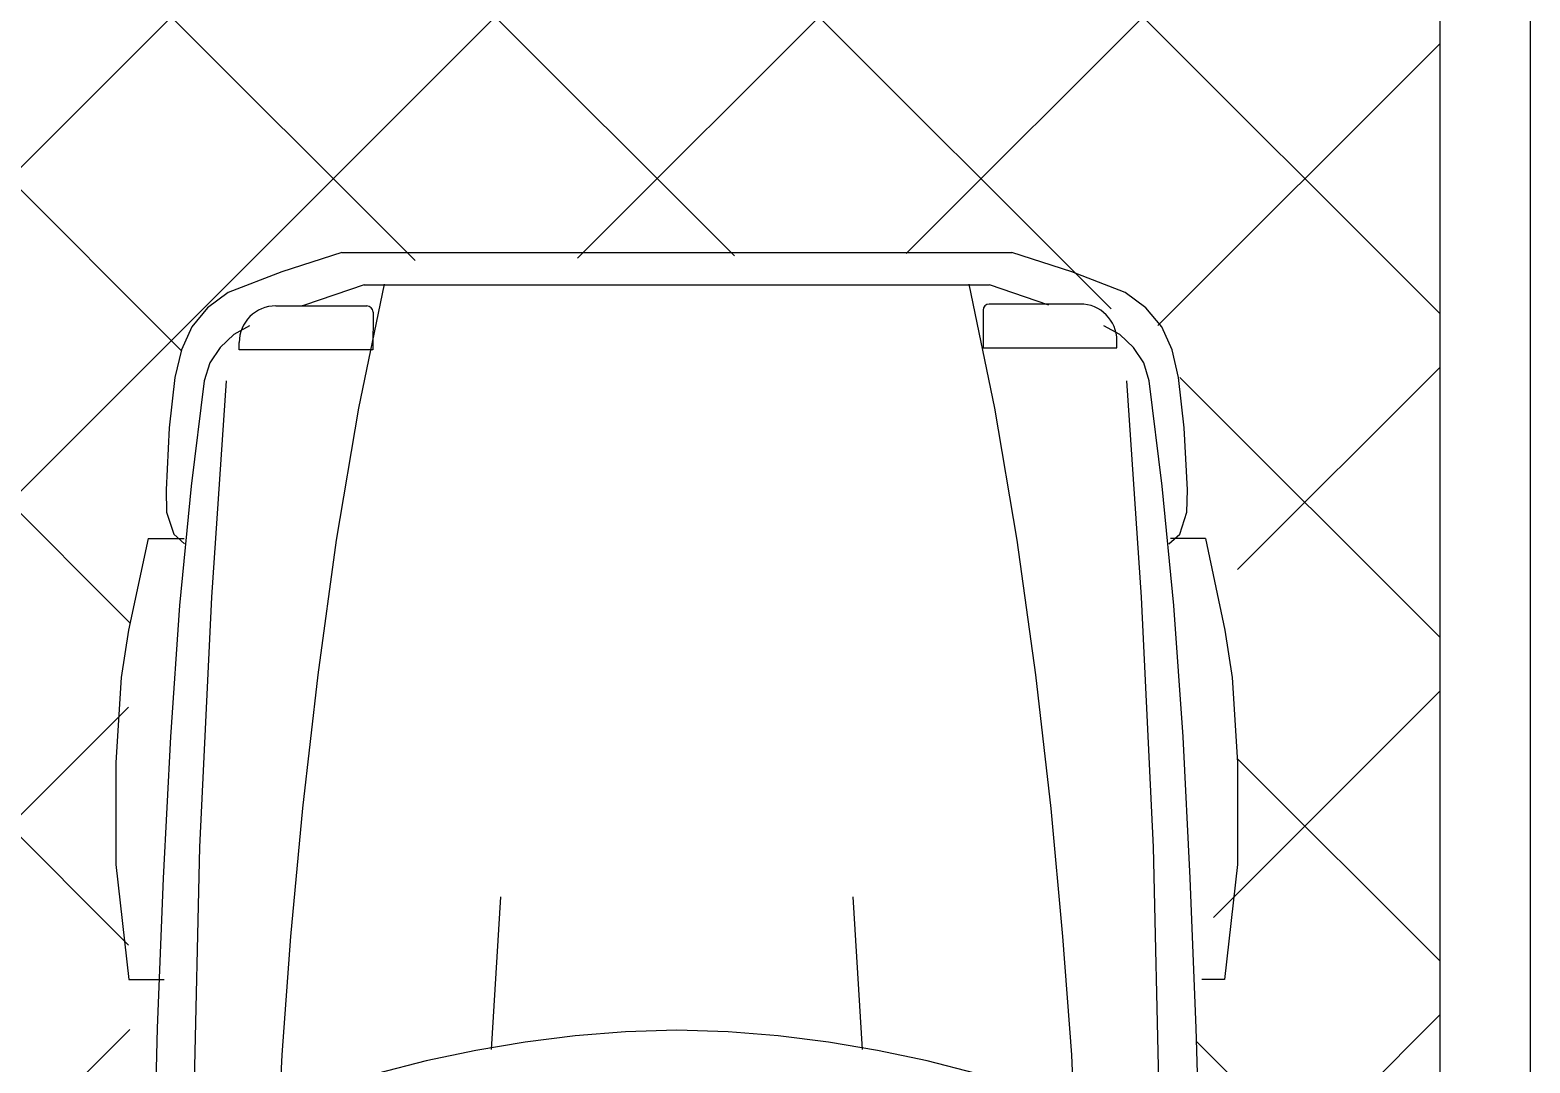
# Model space of a CAD drawing. Header units: millimetres. Extents: x 2993 to 6523, y 1057 to 2221.
# Drawn here: x 3020.012 to 3025.003, y 1134.685 to 1138.124 of the extents above; entities that cross this region are included whole.
import ezdxf

# ---------------------------------------------------------------- set-up
doc = ezdxf.new("R2010")
doc.units = ezdxf.units.MM
doc.layers.add('AR-MOB', color=252, linetype='Continuous')

# ---------------------------------------------------------------- blocks, each defined once
blk = doc.blocks.new('Blazer 1')
at = {"color": 8}
for p, q in [((116.65, 229.12), (97.5, 226.92)), ((133.63, 229.14), (116.65, 229.12)), ((147.79, 228.24), (133.63, 229.14)), ((155.68, 227.07), (147.79, 228.24)), ((170.94, 223.82), (155.68, 227.07)), ((89.43, 222.19), (63.38, 222.79)), ((114.39, 221.22), (89.43, 222.19)), ((137.9, 220.06), (114.39, 221.22)), ((159.78, 218.55), (137.9, 220.06)), ((175.3, 220.74), (171.67, 219.56)), ((179.02, 220.84), (175.3, 220.74)), ((175.3, 220.74), (175.3, 220.74)), ((189.37, 220.31), (179.02, 220.84)), ((197.72, 219.41), (189.37, 220.31)), ((179.66, 216.66), (159.78, 218.55)), ((171.67, 219.56), (170.04, 217.74)), ((202.35, 218.32), (197.72, 219.41)), ((206.16, 216.6), (202.35, 218.32)), ((58.76, 216.43), (119.57, 215.14)), ((119.57, 215.14), (161.15, 213.19)), ((197.18, 214.51), (179.66, 216.66)), ((209.34, 213.98), (206.16, 216.6)), ((161.15, 213.19), (197.18, 210.78)), ((197.18, 214.51), (197.18, 214.51)), ((200.18, 213.6), (197.18, 214.51)), ((202.72, 211.88), (200.18, 213.6)), ((211.89, 210.53), (209.34, 213.98)), ((204.9, 209.61), (202.72, 211.88)), ((215.35, 201.64), (211.89, 210.53)), ((206.36, 206.98), (204.9, 209.61)), ((206.36, 206.98), (206.36, 206.98)), ((85.01, 201.49), (67.85, 202.28)), ((104.71, 200.06), (85.01, 201.49)), ((126.04, 198.09), (104.71, 200.06)), ((218.54, 191.66), (215.35, 201.64)), ((148.28, 195.57), (126.04, 198.09)), ((209.81, 197.82), (209.67, 198.21)), ((213.18, 187.93), (209.81, 197.82)), ((170.7, 192.51), (148.28, 195.57)), ((192.67, 188.81), (170.7, 192.51)), ((213.28, 184.57), (192.67, 188.81)), ((84.04, 177.43), (81.94, 185.6)), ((213.28, 184.57), (213.28, 184.57)), ((85.77, 169.17), (84.04, 177.43)), ((87.14, 161.01), (85.77, 169.17)), ((111.37, 165.12), (85.96, 166.63)), ((88.24, 152.66), (87.14, 161.01)), ((88.89, 144.31), (88.24, 152.66)), ((89.17, 135.78), (88.89, 144.31)), ((88.91, 127.24), (89.17, 135.78)), ((88.28, 118.89), (88.91, 127.24)), ((87.2, 110.54), (88.28, 118.89)), ((85.85, 102.37), (87.2, 110.54)), ((111.44, 106.49), (86.03, 104.91)), ((84.13, 94.11), (85.85, 102.37)), ((82.06, 85.94), (84.13, 94.11)), ((192.79, 82.98), (213.39, 87.27)), ((170.83, 79.23), (192.79, 82.98)), ((209.96, 74.02), (213.31, 83.91)), ((215.5, 70.21), (218.67, 80.2)), ((148.42, 76.12), (170.83, 79.23)), ((126.18, 73.55), (148.42, 76.12)), ((104.85, 71.53), (126.18, 73.55)), ((68.01, 69.22), (85.16, 70.06)), ((85.16, 70.06), (104.85, 71.53)), ((212.06, 61.31), (215.5, 70.21)), ((205.07, 62.21), (206.52, 64.84)), ((161.33, 58.53), (197.36, 61.02)), ((200.36, 58.21), (202.9, 59.94)), ((202.9, 59.94), (205.07, 62.21)), ((209.52, 57.86), (212.06, 61.31)), ((119.76, 56.48), (161.33, 58.53)), ((197.36, 57.3), (200.36, 58.21)), ((206.35, 55.22), (209.52, 57.86)), ((58.95, 55.05), (119.76, 56.48)), ((159.97, 53.17), (179.85, 55.1)), ((179.85, 55.1), (197.36, 57.3)), ((202.54, 53.49), (206.35, 55.22)), ((138.1, 51.6), (159.97, 53.17)), ((170.23, 54), (171.86, 52.19)), ((197.91, 52.4), (202.54, 53.49)), ((89.63, 49.37), (114.59, 50.4)), ((114.59, 50.4), (138.1, 51.6)), ((171.86, 52.19), (175.49, 51.01)), ((175.49, 51.01), (179.22, 50.92)), ((179.22, 50.92), (189.56, 51.48)), ((189.56, 51.48), (197.91, 52.4)), ((64.13, 48.61), (89.63, 49.37)), ((171.14, 47.92), (155.9, 44.64)), ((116.87, 42.5), (97.72, 44.66)), ((133.84, 42.52), (116.87, 42.5)), ((148, 43.45), (133.84, 42.52)), ((155.9, 44.64), (148, 43.45))]:
    blk.add_line(p, q, dxfattribs=at)
at = {"color": 8, "linetype": 'Continuous'}
for p, q in [((97.5, 226.92), (97.51, 221.06)), ((170.94, 223.82), (170.94, 217.81)), ((202.35, 208.68), (203.56, 208.69)), ((202.38, 186.44), (202.35, 208.68)), ((209.66, 202.6), (209.68, 187.46)), ((218.54, 191.66), (218.67, 80.2)), ((213.18, 187.93), (213.31, 83.91)), ((208.67, 186.44), (202.38, 186.44)), ((209.09, 84.93), (202.8, 84.93)), ((202.8, 84.93), (202.83, 62.68)), ((210.12, 68.78), (210.11, 83.92)), ((202.83, 62.68), (204.04, 62.68)), ((171.14, 47.92), (171.13, 53.71)), ((97.72, 44.66), (97.71, 48.44))]:
    blk.add_line(p, q, dxfattribs=at)
for centre, radius, start, end in [((203.57, 202.59), 6.1, 0.0667, 90.0667), ((208.66, 187.46), 1.02, 270.0667, 0.0667), ((209.09, 83.92), 1.02, 0.0667, 90.0667), ((204.03, 68.78), 6.1, 270.0667, 0.0667)]:
    blk.add_arc(centre, radius, start, end, dxfattribs=at)

msp = doc.modelspace()

# ---------------------------------------------------------------- hatches: boundary and pattern name
at = {"layer": 'AR-MOB'}
h = msp.add_hatch(dxfattribs=at)
h.set_pattern_fill('ANSI37,_O', color=256, scale=0.24, angle=-90)
h.set_pattern_definition([(315, (998.3073, 11696.2544), (0.538815367, 0.538815367), []), (45, (998.3073, 11696.2544), (-0.538815367, 0.538815367), [])])
edge = h.paths.add_edge_path(flags=16)
edge.add_line((3019.1927, 1132.7057), (3019.1927, 1133.4641))
edge = h.paths.add_edge_path(flags=16)
edge.add_arc((3019.1927, 1133.2713), 0.1096, -90, 270)
edge = h.paths.add_edge_path(flags=16)
edge.add_line((3019, 1133.2713), (3019.3854, 1133.2713))
h.paths.add_polyline_path([(3019.8741, 1133.889), (3019.8741, 1132.0305), (3020.3267, 1132.0305), (3020.3267, 1133.889)], flags=24)
h.paths.add_polyline_path([(3019.4528, 1133.6035), (3019.4528, 1132.3159), (3019.8471, 1132.3159), (3019.8471, 1133.6035)], flags=24)
h.paths.add_polyline_path([(3024.7026, 1129.7229), (3023.9151, 1129.776), (3023.9959, 1130.3218), (3024.0276, 1131.0136), (3023.9903, 1131.7522), (3023.9098, 1132.5075), (3023.8916, 1134.8012), (3024.0296, 1135.6853), (3024.0296, 1136.4314), (3023.7772, 1137.1357), (3023.0848, 1137.3826), (3020.949, 1137.3508), (3020.5151, 1137.0595), (3020.339, 1136.1264), (3020.339, 1134.9628), (3020.4289, 1131.8232), (3020.1837, 1130.5604), (3020.4153, 1129.7229), (3017.5026, 1129.7229), (3017.5026, 1138.3229), (3024.7026, 1138.3229)])
h.paths.add_polyline_path([(3019.1731, 1133.1888), (3019.1731, 1132.6166), (3019.4942, 1132.6166), (3019.4942, 1133.1888)], flags=24)

# ---------------------------------------------------------------- linework, layer by layer
at = {"layer": 'AR-MOB', "linetype": 'Continuous'}
for p, q in [((3025.0026, 1174.1229), (3025.0026, 1124.1229)), ((3025.0026, 1173.8229), (3025.0026, 1124.4229)), ((3024.7026, 1138.3229), (3024.7026, 1125.0229)), ((3024.7026, 1138.3229), (3024.7026, 1125.0229))]:
    msp.add_line(p, q, dxfattribs=at)

# ---------------------------------------------------------------- block references
at = {"layer": 'AR-MOB', "xscale": 0.01999999999998181, "yscale": 0.01999999999998181, "zscale": 0.02, "rotation": 89.9333144364874}
msp.add_blockref('Blazer 1', (3024.8769, 1133.0074), dxfattribs=at)

doc.saveas('drawing.dxf')
